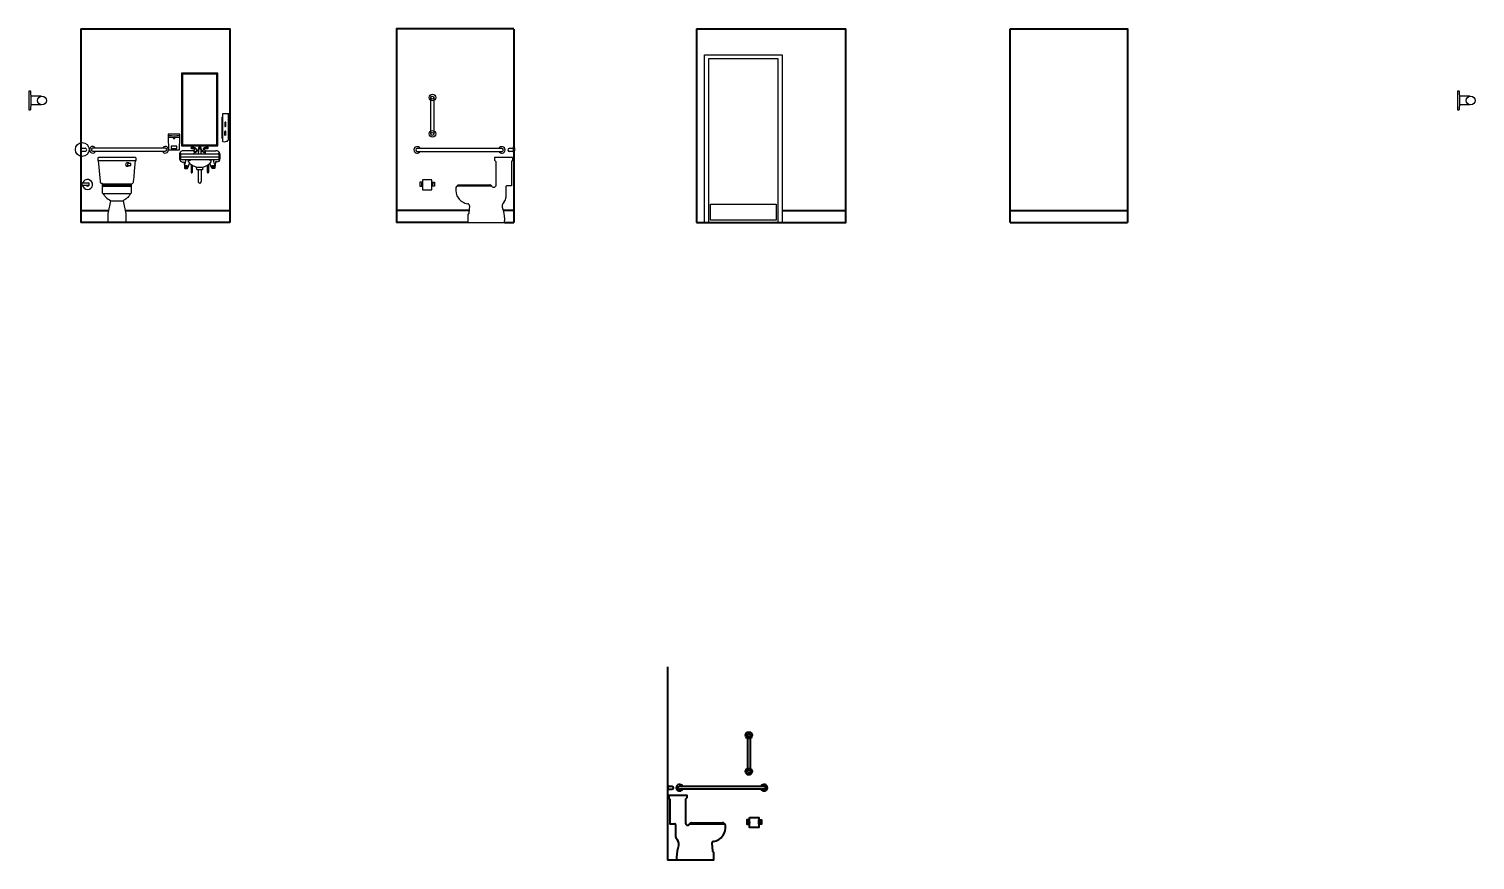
# Model space of a CAD drawing. Header units: metres. Extents: x 5753 to 5902, y 1792 to 1825.
# Drawn here: x 5807.38 to 5825.49, y 1792.17 to 1802.58 of the extents above; entities that cross this region are included whole.
import ezdxf

# ---------------------------------------------------------------- set-up
doc = ezdxf.new("R2010")
doc.units = ezdxf.units.M
doc.header["$LTSCALE"] = 0.02
doc.layers.add('Muebles EN', color=6, linetype='Continuous')
doc.layers.add('paredes', color=5, linetype='Continuous', lineweight=40)

msp = doc.modelspace()

# ---------------------------------------------------------------- linework, layer by layer
at = {"layer": 'Muebles EN'}
for points in [[(5815.844, 1800.162), (5815.844, 1802.262), (5816.814, 1802.262), (5816.814, 1800.162)], [(5815.894, 1802.212), (5815.894, 1800.162)], [(5816.764, 1802.212), (5815.894, 1802.212)], [(5816.764, 1800.162), (5816.764, 1802.212)], [(5807.403, 1801.801), (5807.4, 1801.806), (5807.38, 1801.806), (5807.38, 1801.57), (5807.399, 1801.57), (5807.402, 1801.571)], [(5825.298, 1801.801), (5825.294, 1801.806), (5825.275, 1801.806), (5825.275, 1801.57), (5825.294, 1801.57), (5825.297, 1801.571)], [(5807.535, 1801.742), (5807.408, 1801.743)], [(5807.534, 1801.634), (5807.408, 1801.634)], [(5812.415, 1801.27), (5812.415, 1801.725)], [(5812.452, 1801.725), (5812.452, 1801.271)], [(5825.43, 1801.742), (5825.302, 1801.743)], [(5825.429, 1801.634), (5825.302, 1801.634)], [(5809.804, 1801.481), (5809.8, 1801.479), (5809.798, 1801.476), (5809.798, 1801.212)], [(5809.884, 1801.521), (5809.804, 1801.521), (5809.804, 1801.178), (5809.81, 1801.173), (5809.836, 1801.172), (5809.859, 1801.18), (5809.863, 1801.183), (5809.867, 1801.177), (5809.87, 1801.179), (5809.867, 1801.184), (5809.877, 1801.19), (5809.877, 1801.195), (5809.897, 1801.204), (5809.899, 1801.516), (5809.89, 1801.521), (5809.884, 1801.521)], [(5809.125, 1801.226), (5809.13, 1801.074), (5809.131, 1801.072), (5809.267, 1801.072), (5809.271, 1801.225), (5809.269, 1801.267), (5809.126, 1801.267), (5809.125, 1801.226)], [(5809.27, 1801.249), (5809.251, 1801.246), (5809.231, 1801.244), (5809.198, 1801.243), (5809.167, 1801.244), (5809.126, 1801.246)], [(5809.835, 1801.413), (5809.835, 1801.363)], [(5809.835, 1801.251), (5809.835, 1801.301)], [(5809.848, 1801.363), (5809.848, 1801.413)], [(5809.848, 1801.251), (5809.848, 1801.301)], [(5808.036, 1801.112), (5808.032, 1801.112), (5808.032, 1801.029), (5808.035, 1801.03)], [(5808.038, 1801.09), (5808.085, 1801.09)], [(5809.088, 1801.09), (5809.088, 1801.09), (5808.18, 1801.09)], [(5809.271, 1801.226), (5809.125, 1801.226)], [(5809.17, 1801.072), (5809.17, 1801.081)], [(5809.191, 1801.072), (5809.19, 1801.064)], [(5809.204, 1801.072), (5809.204, 1801.064)], [(5809.226, 1801.072), (5809.226, 1801.082)], [(5809.451, 1801.058), (5809.318, 1801.058)], [(5809.481, 1801.047), (5809.451, 1801.047), (5809.451, 1801.061), (5809.455, 1801.068), (5809.455, 1801.07), (5809.456, 1801.082), (5809.455, 1801.087), (5809.453, 1801.089), (5809.455, 1801.094), (5809.476, 1801.084), (5809.476, 1801.07), (5809.477, 1801.066), (5809.481, 1801.06), (5809.481, 1801.047)], [(5809.476, 1801.082), (5809.456, 1801.082)], [(5809.481, 1801.058), (5809.491, 1801.058)], [(5809.508, 1801.099), (5809.501, 1801.02)], [(5809.532, 1801.1), (5809.528, 1801.089), (5809.527, 1801.082), (5809.525, 1801.079), (5809.516, 1801.079), (5809.513, 1801.083), (5809.508, 1801.099)], [(5809.532, 1801.1), (5809.532, 1801.1)], [(5809.532, 1801.099), (5809.534, 1801.02)], [(5809.559, 1801.058), (5809.548, 1801.058)], [(5809.559, 1801.047), (5809.588, 1801.047), (5809.588, 1801.061), (5809.585, 1801.068), (5809.584, 1801.07), (5809.583, 1801.082), (5809.585, 1801.087), (5809.586, 1801.089), (5809.585, 1801.094), (5809.564, 1801.084), (5809.564, 1801.07), (5809.562, 1801.066), (5809.559, 1801.06), (5809.559, 1801.047)], [(5809.564, 1801.082), (5809.583, 1801.082)], [(5809.589, 1801.058), (5809.721, 1801.058)], [(5813.304, 1801.088), (5813.304, 1801.088), (5812.244, 1801.088)], [(5813.446, 1801.088), (5813.397, 1801.088)], [(5813.447, 1801.109), (5813.456, 1801.109), (5813.456, 1801.027), (5813.449, 1801.027)], [(5813.464, 1801.109), (5813.456, 1801.109), (5813.456, 1801.027), (5813.462, 1801.027)], [(5808.038, 1801.052), (5808.085, 1801.052)], [(5808.18, 1801.053), (5809.088, 1801.053)], [(5808.303, 1800.647), (5808.289, 1800.647), (5808.28, 1800.654), (5808.276, 1800.661), (5808.275, 1800.668), (5808.275, 1800.678), (5808.252, 1800.937), (5808.714, 1800.937), (5808.723, 1800.937), (5808.722, 1800.964), (5808.72, 1800.971), (5808.716, 1800.974), (5808.713, 1800.975), (5808.251, 1800.975), (5808.245, 1800.972), (5808.243, 1800.968), (5808.243, 1800.963), (5808.244, 1800.959), (5808.244, 1800.939), (5808.244, 1800.937), (5808.252, 1800.937)], [(5808.663, 1800.647), (5808.662, 1800.532), (5808.661, 1800.526), (5808.653, 1800.521), (5808.312, 1800.521), (5808.306, 1800.523), (5808.304, 1800.529), (5808.302, 1800.534), (5808.303, 1800.537), (5808.303, 1800.647), (5808.663, 1800.646), (5808.676, 1800.647), (5808.683, 1800.652), (5808.688, 1800.659), (5808.691, 1800.667), (5808.692, 1800.679), (5808.693, 1800.694), (5808.697, 1800.737), (5808.702, 1800.803), (5808.714, 1800.937)], [(5809.267, 1801.015), (5809.268, 1800.953)], [(5809.268, 1800.982), (5809.772, 1800.982)], [(5809.287, 1801.02), (5809.273, 1801.035)], [(5809.287, 1801.02), (5809.753, 1801.02)], [(5809.753, 1800.945), (5809.287, 1800.945)], [(5809.323, 1800.919), (5809.329, 1800.844), (5809.331, 1800.84), (5809.332, 1800.837), (5809.366, 1800.837), (5809.37, 1800.843), (5809.393, 1800.901), (5809.393, 1800.902)], [(5809.387, 1800.939), (5809.404, 1800.939)], [(5809.413, 1800.885), (5809.413, 1800.787)], [(5809.426, 1800.877), (5809.425, 1800.788)], [(5809.453, 1801.047), (5809.45, 1801.031)], [(5809.586, 1801.047), (5809.59, 1801.031)], [(5809.615, 1800.876), (5809.615, 1800.789)], [(5809.628, 1800.885), (5809.628, 1800.791)], [(5809.735, 1800.919), (5809.718, 1800.919), (5809.711, 1800.844), (5809.709, 1800.839), (5809.705, 1800.838), (5809.678, 1800.838), (5809.673, 1800.839), (5809.671, 1800.842), (5809.647, 1800.901), (5809.662, 1800.918), (5809.664, 1800.924), (5809.663, 1800.931), (5809.66, 1800.936), (5809.655, 1800.939), (5809.638, 1800.939)], [(5809.753, 1801.02), (5809.767, 1801.035)], [(5809.772, 1801.019), (5809.772, 1800.957)], [(5812.244, 1801.05), (5813.304, 1801.05)], [(5813.438, 1800.974), (5813.211, 1800.974), (5813.211, 1800.941), (5813.227, 1800.926), (5813.227, 1800.624), (5813.224, 1800.613), (5813.221, 1800.608), (5813.214, 1800.602), (5813.209, 1800.6), (5813.205, 1800.599), (5813.198, 1800.599), (5813.192, 1800.601), (5813.189, 1800.602), (5813.183, 1800.606), (5813.18, 1800.61), (5813.178, 1800.615), (5813.175, 1800.62), (5813.17, 1800.625), (5813.166, 1800.628), (5813.162, 1800.629), (5813.158, 1800.63), (5813.154, 1800.63), (5812.766, 1800.629)], [(5813.438, 1800.974), (5813.438, 1800.941), (5813.423, 1800.926), (5813.423, 1800.618), (5813.368, 1800.618)], [(5813.447, 1801.049), (5813.399, 1801.049)], [(5809.56, 1800.855), (5809.555, 1800.824), (5809.553, 1800.82), (5809.55, 1800.818), (5809.548, 1800.818), (5809.49, 1800.818), (5809.486, 1800.82), (5809.484, 1800.824), (5809.479, 1800.855)], [(5809.501, 1800.818), (5809.501, 1800.673)], [(5809.539, 1800.818), (5809.539, 1800.673)], [(5808.04, 1800.667), (5808.04, 1800.617), (5808.029, 1800.617), (5808.029, 1800.667)], [(5808.04, 1800.667), (5808.029, 1800.667), (5808.029, 1800.667)], [(5808.662, 1800.625), (5808.66, 1800.63), (5808.658, 1800.631), (5808.655, 1800.632), (5808.311, 1800.632), (5808.306, 1800.63), (5808.304, 1800.627), (5808.303, 1800.624)], [(5808.662, 1800.618), (5808.303, 1800.618)], [(5808.663, 1800.602), (5808.66, 1800.606), (5808.655, 1800.609), (5808.654, 1800.609), (5808.31, 1800.609), (5808.306, 1800.608), (5808.304, 1800.605), (5808.303, 1800.602)], [(5808.312, 1800.521), (5808.32, 1800.507), (5808.326, 1800.499), (5808.332, 1800.491), (5808.345, 1800.477), (5808.358, 1800.465), (5808.373, 1800.452), (5808.39, 1800.442), (5808.406, 1800.433), (5808.56, 1800.433), (5808.594, 1800.268), (5808.594, 1800.162), (5808.372, 1800.162), (5808.372, 1800.268), (5808.406, 1800.433)], [(5808.653, 1800.521), (5808.648, 1800.511), (5808.642, 1800.502), (5808.636, 1800.494), (5808.629, 1800.485), (5808.619, 1800.475), (5808.611, 1800.467), (5808.6, 1800.458), (5808.588, 1800.449), (5808.57, 1800.438), (5808.56, 1800.433)], [(5808.662, 1800.625), (5808.663, 1800.624)], [(5813.177, 1800.615), (5812.739, 1800.615)], [(5813.355, 1800.607), (5813.355, 1800.473)], [(5812.898, 1800.37), (5812.891, 1800.277), (5812.878, 1800.261), (5812.878, 1800.162), (5813.338, 1800.162)], [(5813.323, 1800.312), (5813.316, 1800.326)]]:
    msp.add_lwpolyline(points, dxfattribs=at)
for points in [[(5809.747, 1802.03), (5809.293, 1802.03), (5809.293, 1801.121), (5809.747, 1801.121)], [(5809.735, 1802.018), (5809.306, 1802.018), (5809.306, 1801.133), (5809.735, 1801.133)], [(5809.233, 1801.116), (5809.162, 1801.116), (5809.162, 1801.088), (5809.233, 1801.088)], [(5809.524, 1801.093), (5809.516, 1801.093), (5809.516, 1801.091), (5809.524, 1801.091)], [(5808.657, 1800.899), (5808.615, 1800.899), (5808.615, 1800.874), (5808.657, 1800.874)], [(5809.367, 1800.869), (5809.33, 1800.869), (5809.33, 1800.843), (5809.367, 1800.843)], [(5809.708, 1800.869), (5809.671, 1800.869), (5809.671, 1800.843), (5809.708, 1800.843)], [(5812.425, 1800.695), (5812.312, 1800.695), (5812.312, 1800.569), (5812.425, 1800.569)], [(5808.045, 1800.629), (5808.04, 1800.629), (5808.04, 1800.654), (5808.045, 1800.654)], [(5808.135, 1800.654), (5808.045, 1800.654), (5808.045, 1800.629), (5808.135, 1800.629)], [(5812.312, 1800.665), (5812.277, 1800.665), (5812.277, 1800.614), (5812.312, 1800.614)], [(5812.297, 1800.626), (5812.312, 1800.626), (5812.312, 1800.653), (5812.297, 1800.653)], [(5812.305, 1800.648), (5812.3, 1800.648), (5812.3, 1800.643), (5812.305, 1800.643)], [(5812.305, 1800.637), (5812.3, 1800.637), (5812.3, 1800.63), (5812.305, 1800.63)], [(5812.425, 1800.665), (5812.46, 1800.665), (5812.46, 1800.614), (5812.425, 1800.614)], [(5812.425, 1800.653), (5812.441, 1800.653), (5812.441, 1800.639), (5812.425, 1800.639)], [(5812.441, 1800.639), (5812.425, 1800.639), (5812.425, 1800.625), (5812.441, 1800.625)], [(5812.437, 1800.648), (5812.431, 1800.648), (5812.431, 1800.642), (5812.437, 1800.642)], [(5812.438, 1800.637), (5812.431, 1800.637), (5812.431, 1800.63), (5812.438, 1800.63)], [(5815.919, 1800.389), (5816.742, 1800.389), (5816.742, 1800.191), (5815.919, 1800.191)]]:
    msp.add_lwpolyline(points, close=True, dxfattribs=at)
for centre, radius in [((5807.544, 1801.688), 0.055), ((5812.434, 1801.725), 0.0414), ((5812.433, 1801.725), 0.0187), ((5825.439, 1801.688), 0.055), ((5812.434, 1801.27), 0.0414), ((5812.433, 1801.27), 0.0187), ((5808.049, 1801.074), 0.0863), ((5809.349, 1800.856), 0.00658), ((5809.69, 1800.856), 0.00658)]:
    msp.add_circle(centre, radius, dxfattribs=at)
for centre, radius, start, end in [((5806.038, 1801.694), 1.37, 354.8637, 4.5013), ((5823.933, 1801.694), 1.37, 354.8637, 4.5013), ((5809.842, 1801.41), 0.00722, 24.7328, 155.2672), ((5809.842, 1801.367), 0.00733, 206.5254, 333.4746), ((5809.842, 1801.299), 0.00678, 14.597, 165.403), ((5807.625, 1801.076), 0.413, 353.6202, 4.9346), ((5808.085, 1801.071), 0.0191, 269.0327, 90), ((5808.179, 1801.071), 0.0409, 27.1806, 332.8412), ((5808.18, 1801.071), 0.0187, 90, 270), ((5809.088, 1801.071), 0.0409, 207.1588, 152.8194), ((5809.088, 1801.071), 0.0187, 268.4387, 88.4387), ((5809.198, 1801.119), 0.0472, 220.5742, 319.4258), ((5809.311, 1801.014), 0.0446, 81.1419, 178.5392), ((5809.412, 1801.094), 0.00339, 78.2799, 266.8287), ((5809.435, 1801.16), 0.0731, 252.0379, 284.5225), ((5809.433, 1801.035), 0.0654, 48.7168, 107.2937), ((5809.433, 1801.106), 0.0764, 292.152, 347.5445), ((5809.52, 1801.097), 0.0123, 10.3527, 169.6473), ((5809.52, 1801.121), 0.024, 241.2907, 300.3973), ((5809.607, 1801.106), 0.0765, 191.3006, 247.2121), ((5809.607, 1801.035), 0.0654, 72.7063, 131.2832), ((5809.605, 1801.16), 0.0731, 255.4775, 287.9621), ((5809.627, 1801.094), 0.0034, 283.4328, 91.4586), ((5809.727, 1801.013), 0.0457, 7.4024, 96.8023), ((5812.244, 1801.069), 0.0409, 27.1806, 332.8412), ((5812.244, 1801.069), 0.0187, 90, 270), ((5813.304, 1801.069), 0.0409, 207.1588, 152.8194), ((5813.304, 1801.069), 0.0187, 268.4387, 88.4387), ((5813.399, 1801.069), 0.0192, 96.7226, 269.9304), ((5813.863, 1801.078), 0.417, 175.8203, 187.022), ((5813.048, 1801.078), 0.417, 352.978, 4.1797), ((5809.31, 1800.96), 0.0424, 188.9168, 288.4035), ((5809.346, 1800.982), 0.0702, 147.4805, 212.525), ((5809.25, 1800.94), 0.097, 322.7401, 2.7987), ((5809.387, 1800.926), 0.0121, 87.9656, 221.0488), ((5809.521, 1801.035), 0.184, 219.2109, 313.439), ((5809.462, 1801.018), 0.0182, 90.9101, 170.7364), ((5809.578, 1801.018), 0.0182, 9.2573, 89.0848), ((5809.808, 1800.943), 0.116, 179.0792, 215.2959), ((5809.735, 1800.957), 0.0379, 270.7949, 359.9951), ((5809.694, 1800.982), 0.0702, 327.4805, 32.525), ((5808.115, 1800.635), 0.0631, 185.9736, 162.7833), ((5809.419, 1800.787), 0.00606, 179.8748, 4.2664), ((5809.622, 1800.788), 0.00693, 168.3601, 23.9727), ((5808.116, 1800.637), 0.0203, 203.6981, 336.3019), ((5809.52, 1800.674), 0.0192, 181.5397, 356.9585), ((5812.9, 1800.568), 0.174, 170.1393, 262.0911), ((5812.767, 1800.591), 0.0379, 89.2954, 170.4935), ((5813.366, 1800.607), 0.0112, 79.9169, 183.0712), ((5812.873, 1800.37), 0.0257, 360, 80.9673), ((5813.396, 1800.36), 0.0874, 135.861, 203.0745), ((5813.278, 1800.473), 0.0762, 316.6534, 0.0055), ((5812.952, 1800.197), 0.388, 354.8469, 17.1527)]:
    msp.add_arc(centre, radius, start, end, dxfattribs=at)
at = {"layer": 'Muebles EN', "extrusion": (0, 0, -1)}
msp.add_ellipse((5809.198, 1801.215), major_axis=(0.0117, 0), ratio=0.367877, dxfattribs=at)
msp.add_ellipse((5808.615, 1800.888), major_axis=(0.0021, 0.0266), ratio=0.724505, start_param=2.086472, end_param=7.380197, dxfattribs=at)
at = {"layer": 'paredes'}
for points in [[(5808.029, 1802.585), (5809.899, 1802.585), (5809.899, 1800.162)], [(5808.029, 1802.585), (5808.029, 1800.162)], [(5813.456, 1802.585), (5811.986, 1802.585), (5811.986, 1800.162)], [(5813.456, 1802.583), (5813.456, 1800.162)], [(5813.456, 1802.583), (5813.456, 1800.162)], [(5815.744, 1802.585), (5815.744, 1800.162)], [(5815.744, 1800.162), (5817.614, 1800.162), (5817.614, 1802.585)], [(5815.744, 1802.585), (5817.614, 1802.585)], [(5819.672, 1800.162), (5819.672, 1802.585)], [(5819.672, 1802.585), (5821.142, 1802.585), (5821.142, 1800.162)], [(5809.897, 1801.209), (5809.884, 1801.209), (5809.884, 1801.521)], [(5808.029, 1800.312), (5808.381, 1800.312)], [(5809.899, 1800.162), (5808.029, 1800.162)], [(5808.585, 1800.312), (5809.899, 1800.312)], [(5812.894, 1800.312), (5811.986, 1800.312)], [(5812.878, 1800.162), (5811.986, 1800.162)], [(5813.456, 1800.312), (5813.322, 1800.312)], [(5813.338, 1800.162), (5813.456, 1800.162)], [(5816.814, 1800.312), (5817.614, 1800.312)], [(5819.672, 1800.312), (5821.142, 1800.312)], [(5819.672, 1800.162), (5821.142, 1800.162)], [(5815.377, 1794.594), (5815.377, 1792.173)], [(5816.381, 1793.736), (5816.381, 1793.282)], [(5816.418, 1793.281), (5816.418, 1793.736)], [(5815.385, 1793.12), (5815.377, 1793.12), (5815.377, 1793.038), (5815.383, 1793.038)], [(5815.386, 1793.099), (5815.436, 1793.099)], [(5815.529, 1793.099), (5815.529, 1793.099), (5816.589, 1793.099)], [(5815.385, 1793.06), (5815.434, 1793.06)], [(5815.394, 1792.985), (5815.621, 1792.985), (5815.621, 1792.952), (5815.605, 1792.937), (5815.605, 1792.635), (5815.608, 1792.624), (5815.612, 1792.619), (5815.618, 1792.614), (5815.623, 1792.611), (5815.628, 1792.61), (5815.634, 1792.61), (5815.64, 1792.612), (5815.644, 1792.613), (5815.649, 1792.617), (5815.653, 1792.621), (5815.655, 1792.626), (5815.658, 1792.631), (5815.663, 1792.636), (5815.667, 1792.639), (5815.67, 1792.64), (5815.674, 1792.641), (5815.679, 1792.642), (5816.066, 1792.64)], [(5815.394, 1792.985), (5815.394, 1792.952), (5815.41, 1792.937), (5815.41, 1792.629), (5815.465, 1792.629)], [(5816.589, 1793.061), (5815.529, 1793.061)], [(5815.478, 1792.618), (5815.478, 1792.485)], [(5815.656, 1792.626), (5816.094, 1792.626)], [(5815.934, 1792.382), (5815.941, 1792.288), (5815.955, 1792.272), (5815.955, 1792.173), (5815.494, 1792.173)], [(5815.51, 1792.323), (5815.517, 1792.337)], [(5815.494, 1792.173), (5815.377, 1792.173)]]:
    msp.add_lwpolyline(points, dxfattribs=at)
for points in [[(5816.408, 1792.676), (5816.373, 1792.676), (5816.373, 1792.625), (5816.408, 1792.625)], [(5816.408, 1792.664), (5816.392, 1792.664), (5816.392, 1792.65), (5816.408, 1792.65)], [(5816.392, 1792.65), (5816.408, 1792.65), (5816.408, 1792.636), (5816.392, 1792.636)], [(5816.395, 1792.659), (5816.401, 1792.659), (5816.401, 1792.653), (5816.395, 1792.653)], [(5816.395, 1792.648), (5816.401, 1792.648), (5816.401, 1792.641), (5816.395, 1792.641)], [(5816.408, 1792.706), (5816.521, 1792.706), (5816.521, 1792.58), (5816.408, 1792.58)], [(5816.521, 1792.676), (5816.555, 1792.676), (5816.555, 1792.625), (5816.521, 1792.625)], [(5816.536, 1792.637), (5816.521, 1792.637), (5816.521, 1792.664), (5816.536, 1792.664)], [(5816.527, 1792.648), (5816.533, 1792.648), (5816.533, 1792.641), (5816.527, 1792.641)], [(5816.528, 1792.659), (5816.533, 1792.659), (5816.533, 1792.654), (5816.528, 1792.654)]]:
    msp.add_lwpolyline(points, close=True, dxfattribs=at)
for centre, radius in [((5816.399, 1793.736), 0.0414), ((5816.399, 1793.736), 0.0187), ((5816.399, 1793.281), 0.0414), ((5816.399, 1793.281), 0.0187)]:
    msp.add_circle(centre, radius, dxfattribs=at)
for centre, radius, start, end in [((5814.969, 1793.089), 0.417, 352.978, 4.1797), ((5815.434, 1793.08), 0.0192, 270.0696, 83.2774), ((5815.529, 1793.08), 0.0409, 27.1806, 332.8412), ((5815.529, 1793.08), 0.0187, 91.5613, 271.5613), ((5816.589, 1793.08), 0.0409, 207.1588, 152.8194), ((5816.589, 1793.08), 0.0187, 270, 90), ((5815.467, 1792.618), 0.0112, 356.9288, 100.0831), ((5815.932, 1792.579), 0.174, 277.9089, 9.8607), ((5816.066, 1792.603), 0.0379, 9.5065, 90.7046), ((5815.554, 1792.485), 0.0762, 179.9945, 223.3466), ((5815.436, 1792.371), 0.0874, 336.9255, 44.139), ((5815.96, 1792.382), 0.0257, 99.0327, 180), ((5815.88, 1792.208), 0.388, 162.8473, 185.1531)]:
    msp.add_arc(centre, radius, start, end, dxfattribs=at)

doc.saveas('drawing.dxf')
